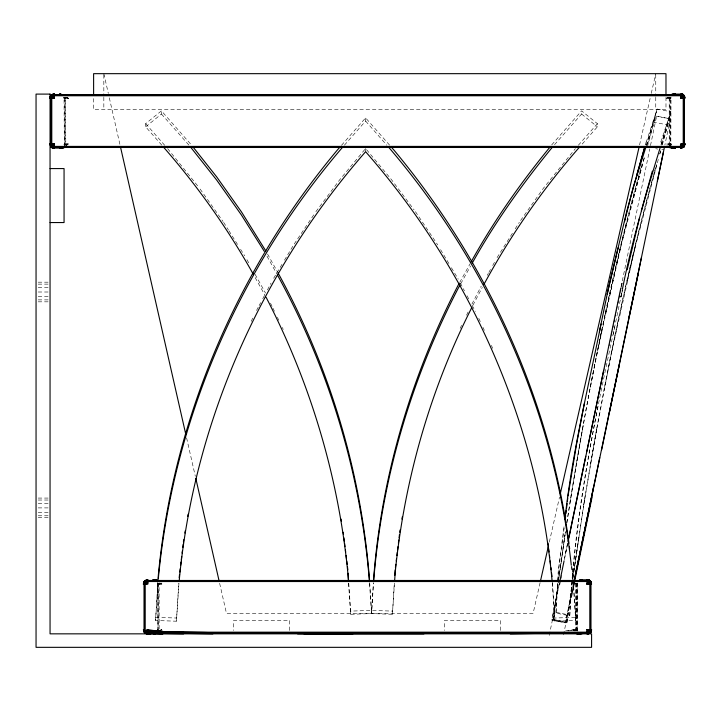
<?xml version="1.0" encoding="UTF-8"?>
<svg xmlns="http://www.w3.org/2000/svg" width="721" height="721" viewBox="0 0 721 721"><rect width="100%" height="100%" fill="white"/><g stroke="black" fill="none" stroke-linecap="round" stroke-linejoin="round"><path stroke-width="0.54" stroke-dasharray="3.6 2.7" d="M161.702 582.965L161.837 584.118L157.43 584.118L157.421 583.118L157.358 630.749L157.493 629.595M161.837 584.118L159.774 583.118C157.566 584.046 156.7 582.892 158.043 584.118L158.043 629.595M670.945 98.344L666.537 98.344L666.673 97.353L671.017 97.353L670.809 145.218L669.845 143.821L669.845 97.326M670.909 144.651L670.945 143.821L666.537 143.821L666.673 144.975C670.557 144.831 671.882 144.75 670.665 143.821L671.008 144.957M598.006 406.383C584.334 475.265 573.339 544.914 569.86 615.094L569.707 615.815L555.981 613.102L558.189 571.762L564.237 525.095M569.707 615.815C574.042 518.129 594.05 422.001 614.761 326.685M555.981 613.102L558.568 570.014L564.164 527.844M178.961 583.082L176.447 621.205L155.547 620.493L157.818 583.019M155.547 620.493L158.043 582.874M176.447 621.205L178.736 583.271M348.531 583.082L350.622 614.292L371.522 613.58L373.361 582.604M394.486 583.082L392.431 614.292L371.522 613.58L373.514 583.55M392.431 614.292L394.27 583.253M577.575 584.118L577.647 583.118L573.168 584.118L574.267 583.118L573.168 584.118L577.575 584.118L577.647 630.587L573.303 630.587L573.168 629.595L577.575 629.595L577.305 631.181M670.872 98.344L670.945 97.353M157.439 583.181L157.493 584.118L157.629 582.838M64.259 144.813L64.34 143.821M670.665 98.344L670.746 97.353M64.602 144.813L64.683 143.821M670.323 98.344L670.404 97.353M65.079 144.813L65.16 143.821M669.845 98.344L669.926 97.353M574.204 584.118L574.79 583.181M575.097 584.118L575.385 582.983M576.539 583.37L576.566 630.587M577.305 584.118L577.386 583.181L577.034 630.587M577.512 584.118L577.665 583.118M65.683 144.813L65.782 143.821M669.223 98.344L669.322 97.353M66.431 144.813L66.539 143.821M668.466 98.344L668.574 97.353M157.412 583.514L157.701 584.118L157.367 582.983M670.981 144.57L670.945 143.821L670.404 145.119L670.323 97.461M67.441 143.821L66.269 145.678M667.565 98.344L667.691 97.353M572.474 580.901L566.877 622.872L553.16 620.168L565.489 531.458M553.16 620.168L558.46 580.423M558.604 579.305L565.48 531.602M566.877 622.872L572.077 583.316M558.36 580.612L564.967 534.901M572.24 582.235L583.731 504.835L596.916 427.832L590.138 466.136C607.551 365.709 628.018 265.716 655.56 167.533M578.684 537.614L572.618 579.783L585.209 495.751M566.814 522.896C582.514 420.523 602.54 318.772 627.676 218.292M558.496 579.738L558.901 577.079M566.85 522.788C585.966 402.084 608.885 281.713 641.996 163.991M157.43 584.118L159.098 583.127L159.152 629.595M570.014 502.149L576.43 463.396M583.731 504.862L590.148 466.099M576.421 463.432L583.199 425.129M596.907 427.877L611.435 353.092L604.009 390.178M670.809 145.372L670.872 143.821L668.601 144.813L666.537 143.821M590.292 387.474L597.709 350.388M622.448 290.311L620.907 296.827L622.214 290.293M601.629 331.083L597.7 350.433L621.547 242.301L641.546 165.893M551.781 620.168L551.935 619.456L565.652 622.16L565.498 622.872L551.781 620.168L559.983 580.612M564.309 559.775L567.229 545.716M613.111 334.481L622.304 290.302M565.498 622.872L574.213 580.874M621.015 287.075L649.81 148.85M650.486 145.579L656.624 116.126L670.341 118.839L664.888 145.011M620.907 296.827L622.755 288.094M605.397 314.194L621.538 244.167L644.871 155.619M658.291 159.404L635.264 246.879L611.426 353.146C624.26 289.761 639.121 226.755 656.786 164.532M540.092 582.694L533.107 613.409L226.484 613.409L219.499 582.694M549.312 542.102L559.532 497.12M639.554 144.975L650.27 97.804M651.27 93.415L655.759 73.668M627.081 281.415L635.273 246.888M629.947 209.973L644.871 155.475M647.287 147.003L655.777 116.126L669.494 118.839L662.175 145.453M646.349 145.435L657.137 109.069L670.854 111.773L661.121 144.921M660.95 144.966L670.854 111.773L659.949 144.497M659.796 154.015L661.004 149.707L659.796 153.943M646.232 141.785L645.322 144.984L657.137 109.069L646.467 145.399M647.467 144.624L655.777 116.126M661.797 145.218L669.494 118.839M251.205 321.377L253.071 317.375M460.142 328.352L461.611 325.324M466.523 315.23L468.497 311.184M471.931 304.118L481.222 286.156M472.913 305.271L482.313 287.346M256.532 310.463L258.605 306.551M259.127 305.578L260.678 302.649M262.75 298.737L264.823 294.826M267.41 289.941L271.033 283.101M459.692 282.47L470.056 263.832M460.782 283.686L470.606 266.022M487.234 275.341L488.324 273.376M488.874 272.394L490.514 269.438M492.704 265.508L494.894 261.579M273.674 278.243L282.208 263.967M284.489 260.164L293.023 245.888M497.075 257.64L512.874 232.532M515.218 228.818L519.309 222.302M294.213 244.013L314.644 213.533M520.58 220.509L543.49 188.127L575.394 148.598M315.879 211.686L339.906 179.52L365.619 148.517L391.368 179.502L414.088 209.865M551.691 144.903L581.604 110.854L597.385 123.661L597.385 126.833L581.261 145.128M341.466 145.354L365.619 117.893L389.773 145.354M344.395 145.2L365.619 121.065L365.619 117.893M578.332 145.272L597.385 123.661M554.521 144.696L581.604 114.026L581.604 110.854M67.441 144.75L68.468 143.821L64.061 143.821L63.989 144.822L68.333 144.813L68.468 143.821L66.539 145.417M161.774 145.137L145.669 126.833L145.669 123.661L161.45 110.854L191.362 144.903M145.669 126.833L161.45 114.026L161.45 110.854M160.404 630.524L161.837 629.595L160.738 630.091M160.657 630.28L161.837 629.595L159.774 630.587M160.017 630.614L161.837 629.595M66.404 97.353L68.468 98.344L63.98 97.353L64.061 98.344L68.468 98.344C67.386 97.506 64.737 96.623 64.061 98.344L64.331 145.417M575.232 583.118L573.168 584.118L576.043 582.983L575.953 630.587M565.588 630.902L573.168 629.595L575.097 631.181M567.724 630.893L574.204 630.524L569.923 630.587M350.622 614.292L350.622 611.111L371.522 610.408L392.431 611.111M575.691 617.32L575.691 620.493L554.791 621.205L554.791 618.032L575.691 617.32L573.267 580.811M38.204 282.181L48.974 282.181M38.204 284.128L48.974 284.128M38.204 287.634L48.974 287.634M38.204 292.005L48.974 292.005M38.204 296.376L48.974 296.376M38.204 299.882L48.974 299.882M38.204 301.829L48.974 301.829M38.204 498.076L48.974 498.076M38.204 500.023L48.974 500.023M38.204 503.528L48.974 503.528M38.204 507.899L48.974 507.899M38.204 512.27L48.974 512.27M38.204 515.776L48.974 515.776M38.204 517.723L48.974 517.723M157.43 629.595L158.53 629.595L158.494 583.253M155.547 617.32L176.447 618.032M652.929 122.029L666.637 124.733M661.779 149.292L663.888 149.707M655.731 148.67L657.84 149.085M556.143 612.39L569.86 615.094M553.313 619.456L567.039 622.16M68.468 98.344L65.602 97.218L65.782 145.813M66.846 97.416L67.441 98.344L65.854 97.362M668.601 144.813L670.395 145.678M670.521 145.651L667.565 143.821L667.673 144.957M159.224 583.136L160.801 584.118L160.702 582.983M670.638 145.561L668.466 143.821L668.538 144.903M65.377 97.416L66.539 98.344L66.26 97.218M158.746 583.181L159.909 584.118L159.828 583.037M581.604 114.026L597.385 126.833M669.223 97.461L669.223 143.821L670.728 145.417M64.971 97.488L65.782 98.344M158.341 583.262L159.152 584.118M161.45 114.026L190.002 146.345M365.619 121.065L386.844 145.2M145.669 123.661L164.703 145.291M167.623 148.616L198.816 187.298M200.132 189.064L223.005 221.455M64.647 97.596L65.16 98.344L65.16 144.84M158.016 583.37L158.53 584.118M415.422 211.65L437.737 244.897M223.645 222.356L228.323 229.792M228.899 230.729L238.254 245.609M240.598 249.331L244.689 255.838M440.585 249.646L449.129 263.922M451.409 267.725L458.25 279.144M267.536 254.017L277.36 271.682M266.995 256.207L276.81 273.872M246.952 259.668L249.133 263.598M255.144 274.413L265.526 293.096M255.144 277.558L264.977 295.286M460.322 283.056L464.468 290.869M467.055 295.754L469.128 299.666M472.237 305.524L475.346 311.391M270.492 303.162L272.457 307.209M272.944 308.218L274.422 311.247M277.369 317.303L278.838 320.331M282.281 327.406L283.263 329.425M670.323 143.821L670.863 144.957M64.683 145.813L64.683 98.344C63.989 95.848 64.106 99.309 64.025 97.596M478.762 318.322L480.628 322.323M482.953 327.325L484.35 330.326M491.325 345.332L492.722 348.333M63.998 97.218L64.34 98.344M103.833 73.668L108.321 93.415M109.313 97.804L120.037 144.975M186.595 437.881L195.319 476.284M670.999 144.678L671.143 145.417M669.98 145.417L669.845 143.821M63.989 97.353L64.061 98.344L64.043 97.362M571.825 566.463L573.195 579.702M571.42 566.336L572.898 578.449M574.204 629.595L574.322 630.587M575.097 629.595L575.205 630.587M157.971 582.82L158.043 584.118M65.097 97.596L65.16 98.344M64.611 97.488L64.683 98.344M577.305 629.595L577.377 630.587M577.512 629.595L577.575 630.587M348.757 583.253L350.622 611.111M573.051 580.657L575.691 620.493M369.693 582.604L371.522 610.408M369.54 583.55L371.522 613.58M552.538 583.262L554.791 618.032M552.25 581.955L554.791 621.205M669.223 143.821L669.277 144.813M670.945 143.821L670.963 144.425M665.979 97.281L665.979 109.646L93.613 109.646L93.613 97.281M655.759 74.786L655.759 96.154M655.759 97.281L655.759 109.646M576.962 583.253L576.962 631.587M576.476 583.1L576.476 630.614M575.854 583.253L575.854 631.587M500.554 630.469L500.554 620.348L444.533 620.348L444.533 630.469M365.619 148.517L365.619 151.698M289.716 630.469L289.716 620.348L233.694 620.348L233.694 630.469M103.833 74.786L103.833 96.154M103.833 97.281L103.833 109.646M564.588 558.135A518.687 0.937 -78.3 0 1 567.715 543.084M598.574 395.865A1110.682 0.685 -78.3 0 1 605.694 361.681M549.222 635.417A1037.636 3.082 -78.3 0 1 555.729 604.045M559.739 584.695A1037.636 3.082 -78.3 0 1 562.218 572.735M563.507 634.813A1037.636 3.263 -78.3 0 1 570.672 600.223M566.273 618.393A1062.754 4.155 -78.3 0 1 575.169 575.52M552.592 615.491A1062.79 4.164 -78.3 0 1 560.325 578.17M565.471 553.395A1062.79 4.164 -78.3 0 1 568.499 538.776M667.637 97.353L666.537 98.344L667.637 97.353M622.07 283.128A1136.738 1.505 -78.3 0 0 609.056 345.62A1136.747 1.505 -78.3 0 1 622.07 283.101"/><path stroke-width="1.08" d="M143.425 629.595L143.695 631.452L144.281 631.19C144.2 634.038 142.614 626.513 144.038 631.587L183.612 632.182L590.959 632.182L591.517 629.595L587.173 629.595L587.173 633.84L587.948 633.777L590.012 632.182L590.481 629.595L590.481 584.118L589.652 581.73L587.173 580.928M681.57 143.821C681.85 146.994 679.984 151.482 680.543 143.821L684.95 143.821L683.85 147.012L680.777 148.003M682.472 143.821L681.985 147.012L680.543 148.075L683.796 147.012L684.95 143.821M147.832 583.118L144.524 583.37L143.425 584.118L144.524 580.928L147.832 579.864L147.832 584.118L143.425 584.118L144.524 582.171L147.832 581.532L589.237 581.532L589.859 582.126L589.859 629.595C591.04 631.929 585.993 636.03 588.057 632.182C589.436 626.882 584.343 632.984 591.517 630.587L591.581 629.595L590.905 632.182L589.859 633.245L587.173 633.84L588.615 632.777L589.102 629.595L588.615 630.983L587.173 631.452L591.31 631.452L587.173 629.595C586.299 636.436 591.617 633.399 591.31 629.595L590.274 632.578L587.173 633.579L589.814 633.245L591.445 630.569M54.463 144.813L51.155 144.57L50.055 143.821L51.155 146.958L54.463 148.075L54.463 143.821L50.055 143.821L50.335 145.417L52.273 147.012L52.408 148.075L50.677 146.408L50.677 98.344L51.624 95.163L54.463 94.1L54.463 98.344L50.055 98.344C48.74 95.451 55.986 91.909 53.579 95.758C52.2 101.057 57.292 94.947 50.128 97.353L51.777 94.694L54.463 94.1L53.021 95.163L52.534 98.344L53.021 96.956L54.463 96.488L50.335 96.488L50.128 98.344M591.517 583.19L589.372 580.928L589.228 579.864L590.959 581.532L590.959 629.595L590.012 632.777L587.173 633.84L589.102 633.579L587.173 629.595L591.517 630.587M684.671 143.821L683.643 147.012L680.543 148.075L681.381 147.805M158.043 579.702L158.332 575.277C172.932 419.739 237.101 270.114 337.077 150.356L339.267 147.859M373.514 580.378C381.085 477.617 410.799 376.867 458.051 285.417L459.142 283.452M373.73 580.216C381.779 478.609 411.285 379.057 458.051 288.589L460.232 284.669M394.784 575.448L395.153 569.869M394.711 579.738L395.153 573.051C404.157 480.745 429.986 390.052 471.931 307.29M684.878 143.821L684.815 144.822L680.543 144.822M50.677 98.344L51.624 95.605L54.463 94.694M589.859 629.595L589.192 631.533L587.173 632.182M590.481 629.595L589.652 631.984L587.173 632.777M590.959 629.595L590.012 632.335L587.173 633.245M147.832 582.262L144.524 582.721L143.425 584.118L144.524 580.982L147.832 579.936M579.774 579.864L589.372 579.864L589.372 580.928L146.796 580.982L144.524 581.73L143.425 584.118L144.038 581.568L144.038 632.182M143.425 584.118L144.524 581.126L147.832 580.135M179.169 577.674L179.565 574.322M179.835 572.086L180.232 568.743M180.638 565.39L181.034 562.047M181.304 559.811L181.701 556.468M182.098 553.115L182.368 550.88M182.764 547.536L183.17 544.184M183.44 541.949L183.702 539.723M179.295 579.729C194.12 422.01 261.489 270.717 365.619 151.698C469.885 270.609 537.307 421.965 551.98 579.72M564.885 519.58C572.113 453.599 587.876 388.934 601.044 323.981M565.363 517.93L565.634 515.722M565.895 513.523L566.291 510.216M566.562 508.017L567.094 503.609M567.364 501.401L567.76 498.103M568.022 495.895L576.485 444.56L584.289 403.67M158.332 578.449C173.247 420.388 239.093 268.194 342.196 147.697M395.423 567.661L395.829 564.345M396.235 561.019L396.505 558.811M396.91 555.494L397.316 552.169M397.586 549.961L397.992 546.635M398.398 543.319L398.803 540.002M399.074 537.785L399.479 534.468M399.749 532.251L400.02 530.043M684.878 97.416L682.733 95.163L682.598 94.1L683.85 95.163L683.85 143.821L683.021 147.012L680.543 148.075L682.553 147.012L683.229 143.821L683.229 96.353L682.598 95.758L50.677 95.758L53.498 94.163L54.463 94.1L52.453 95.163L51.777 98.344L51.777 147.472L54.463 148.003M184.855 533.071L185.243 530.854M187.748 516.443L188.136 514.226M401.921 519.048L402.318 516.849M622.43 289.211C631.92 241.075 645.971 193.949 660.355 147.084M599.394 331.768L609.038 285.39L618.113 247.772M560.046 580.342L564.083 560.857M568.13 541.39L620.79 288.148M574.439 579.783L641.447 257.532M586.777 451.616L603.648 370.504M629.1 316.798L663.527 151.554M657.381 180.953L664.438 147.192M63.331 147.363L61.862 148.075L52.273 148.075L52.399 146.408L54.463 143.821L51.155 145.948M671.675 94.802L673.144 94.1L682.733 94.1L682.598 95.758L680.543 98.344L684.95 98.344L683.85 95.163L680.543 98.344L680.543 94.1L683.229 94.694L680.543 98.344L684.878 97.353L684.328 95.758L684.274 144.822L682.85 147.472L680.543 148.075L681.507 148.003M589.372 580.928L587.173 584.118L591.581 584.118L590.959 581.532L587.173 584.118L587.173 579.864M540.588 580.495L548.311 546.491M560.28 493.831L639.058 147.165M639.455 218.238L627.162 269.825M607.19 294.123L626.756 211.235L644.709 147.111L636.499 175.87M143.488 584.118L144.038 581.694M143.488 583.136L143.695 582.289M590.427 632.732L589.814 633.191L587.173 629.595L590.481 632.777L212.911 632.777C191.317 631.497 169.138 633.525 147.832 629.595L147.381 631.425L147.832 631.452M684.671 96.749L680.543 98.344L681.507 94.1M591.517 583.118L587.173 584.118L588.138 579.864M624.53 221.762L633.209 187.208L645.755 147.571M641.357 210.721L652.352 171.12M683.057 145.678L682.553 147.012M681.165 147.472L681.318 147.012M143.488 583.37L144.524 581.73M143.488 583.514L143.695 582.983M159.792 630.524C157.665 632.75 161.792 629.361 159.422 631.145M684.418 145.678L683.057 147.472M684.608 145.678L683.796 147.012L52.273 147.012M591.31 582.523L587.173 584.118L588.823 579.864L589.228 580.468L147.832 580.468L144.524 581.378L143.488 583.262L144.038 581.892M146.39 632.578L145.903 633.579L144.101 632.137M146.985 631.335L147.832 629.595L146.868 630.028L147.832 630.587M684.274 95.794L680.543 98.344L682.192 94.1M143.488 583.686L144.038 582.983M471.146 261.867C493.597 221.365 520.355 183.341 549.636 147.499M472.246 263.084C495.147 221.996 522.599 183.585 552.367 147.21M483.953 284.389C510.414 235.461 542.435 189.488 579.062 147.616M683.382 146.408L682.553 147.472M146.66 631.19L147.832 629.595L147.832 632.182M590.481 581.991L587.173 584.118L589.859 580.468L591.247 582.289L591.517 584.118M145.903 633.579L151.077 633.84L146.796 633.777L147.057 632.732L147.832 632.777L147.832 633.84L145.903 633.579L163 633.84L145.146 633.245L145.525 632.732L150.085 633.245M683.796 147.012L684.274 146.408L52.399 146.408L51.777 145.813M579.765 580.135L581.991 579.864L580.333 579.864M60.618 148.075L62.376 147.472M65.025 147.472L59.645 148.075L62.339 147.472M673.702 94.1L672.666 94.694L675.352 94.1L669.98 94.694M671.494 94.361L674.387 94.1M147.057 630.343L147.832 629.595L146.949 630.199M587.173 584.118L590.427 580.982L590.481 584.208M144.524 580.928L144.524 632.777L147.832 633.777M680.543 98.344L683.85 96.217M147.832 629.595L145.146 631.587L145.146 580.468M144.038 582.541L144.524 582.171M144.524 581.126L145.146 580.693M159.152 631.335L160.224 630.587M155.799 633.516L155.051 633.777C158.034 632.75 152.068 634.831 155.141 633.326M155.916 633.245L153.564 633.579M154.258 633.245L153.014 633.84L154.943 633.849M52.66 94.361L50.912 95.758L50.335 98.344L51.362 95.361L54.463 94.361L52.534 94.361L54.463 98.344L50.128 97.353M589.075 633.516L589.814 633.191L250.899 633.245L423.975 633.84M62.502 147.472L59.645 148.075L61.718 148.003M672.504 94.694L675.352 94.1L670.611 94.694M62.718 147.472L59.645 148.075L64.394 147.472M672.287 94.694L675.352 94.1L671.152 94.694M63.385 147.472L59.645 148.075M671.621 94.694L675.352 94.1L674.324 94.163M144.038 583.514L144.524 583.37M63.845 147.472L61.267 148.003M668.737 147.372L675.352 148.075L673.369 147.417L675.352 148.075L671.494 148.075M580.063 580.135L580.955 579.936M60.699 148.003L63.511 147.805M145.903 584.118L145.903 580.135L146.796 579.999L146.796 584.118M145.903 580.198L146.796 579.999M674.225 94.163L672.035 94.694L675.352 94.1M145.903 581.694L146.796 581.568M669.98 147.814L672.666 147.472L674.324 148.003M580.955 633.777L576.683 633.84L581.991 633.84M673.423 147.805L669.259 147.318M587.173 633.84L588.21 633.777M50.335 96.488L54.463 98.344L53.435 94.163L54.463 94.1L51.984 95.163L51.209 97.353L51.155 147.012M54.463 95.163L51.984 95.956L51.155 98.344L51.777 98.344L52.453 96.407L54.463 95.758M153.564 580.135L153.014 579.864L157.115 580.135M510.288 633.84L538.317 633.408M447.876 633.399L304.019 633.84M297.575 633.84L352.93 633.84M53.444 94.163L54.463 94.163M682.733 95.163L51.155 95.163L54.463 98.344L51.822 94.748L682.598 94.694L681.48 94.163M680.543 145.678L684.671 145.678M683.229 147.472L52.408 147.472L53.435 148.003L53.435 143.821M680.543 147.805L682.472 147.805M50.055 168.579L64.061 168.579L64.061 222.555L50.055 222.555M174.437 632.182L177.808 632.182M151.077 630.587L146.796 630.524L163 631.452L145.903 631.181L183.612 632.182M144.524 631.713L212.911 632.777M144.524 632.777L212.911 633.84M145.146 633.245L183.612 633.84M156.872 579.864L153.014 579.864M54.463 145.678L51.155 145.218L50.055 143.821L50.677 146.408L50.335 143.821M54.463 146.408L51.155 145.759L50.055 143.821L51.155 146.561L54.463 147.472M54.463 147.012L51.155 146.21L50.055 143.821M54.463 147.805L51.155 146.814L50.128 143.821M680.543 97.353L681.57 98.344M680.543 94.361L683.643 95.361L684.671 98.344M680.543 94.694L683.382 95.605L684.328 98.344M680.543 95.163L683.021 95.956L683.85 98.344M680.543 95.758L682.553 96.407L683.229 98.344M680.543 96.488L681.985 96.956L682.472 98.344M62.691 94.92L59.645 94.1L62.339 94.694M59.645 94.1L62.529 94.92L59.789 94.163M675.216 148.003L672.612 147.417M587.173 579.936L589.859 580.468M587.173 580.135L590.274 581.126L591.31 584.118M587.173 580.468L590.012 581.378L590.959 584.118M587.173 581.532L589.192 582.171L589.859 584.118M587.173 582.262L588.615 582.721L589.102 584.118M587.173 583.118L588.21 584.118M153.149 579.936L154.943 580.135M147.832 633.579L145.318 633.02L143.957 631.335M674.802 147.805L673.351 147.742M673.288 148.166L671.864 147.553M155.087 579.774L156.106 580.044M681.552 94.226L683.184 94.748M588.192 579.999L589.075 580.198M61.988 94.613L60.203 94.361L61.763 94.748L60.672 94.163M588.111 579.936L588.805 580.135M579.305 633.245L580.063 633.579M590.959 632.182L587.173 629.595M50.677 95.758L54.463 98.344M61.582 94.361L62.276 94.92M391.972 147.859L394.162 150.356C487.054 261.948 549.681 399.182 568.986 543.337M389.043 147.697C489.063 264.859 554.638 411.835 571.284 565.228M163.964 147.634C198.059 186.703 228.233 229.323 253.504 274.602M193.417 147.499L216.697 176.906L241.472 211.911L265.896 251.079M190.677 147.21L216.697 180.079L241.472 215.083L264.265 251.305M277.909 272.664C329.758 367.169 361.437 472.85 369.54 580.378M277.36 274.854C329.046 368.629 360.68 473.481 369.323 580.216M266.076 297.25C310.463 382.941 338.555 476.978 347.855 573.051L348.306 579.738M120.533 147.165L185.847 434.592M195.824 478.474L219.004 580.495M341.042 519.066L341.439 521.265M569.392 546.644L569.662 548.843M343.223 532.269L343.502 534.486M343.908 537.803L344.314 541.12M344.584 543.337L344.999 546.653M345.404 549.97L345.674 552.187M346.089 555.503L346.495 558.82M346.765 561.028L347.18 564.354M347.45 566.562L347.855 569.878M548.005 543.057L548.275 545.283M548.672 548.636L549.069 551.989M549.465 555.332L549.726 557.567M550.123 560.92L550.52 564.264M550.925 567.616L551.186 569.851M551.583 573.195L551.98 576.548M143.488 629.595L143.695 631.181M348.081 573.222L348.531 579.909M665.979 95.028L665.979 73.668L93.613 73.668L93.613 95.028M143.695 582.262L143.695 584.118M52.831 147.805L52.534 143.821M574.475 579.296A518.687 0.964 -78.3 0 1 599.719 457.718M601.629 449.859A1111.539 0.685 -78.3 0 1 619.42 364.348M571.275 597.339A1037.636 3.263 -78.3 0 1 592.058 497.193M575.403 574.403A1062.754 4.155 -78.3 0 1 593.491 487.288M609.182 413.493A1137.936 1.595 -78.3 0 1 638.382 273.196M568.914 537.307A518.705 0.937 -78.3 0 1 585.74 456.294M50.055 94.1L36.05 94.1L36.05 647.332L591.581 647.332L591.581 633.84L50.055 633.84L50.055 94.1"/></g></svg>
